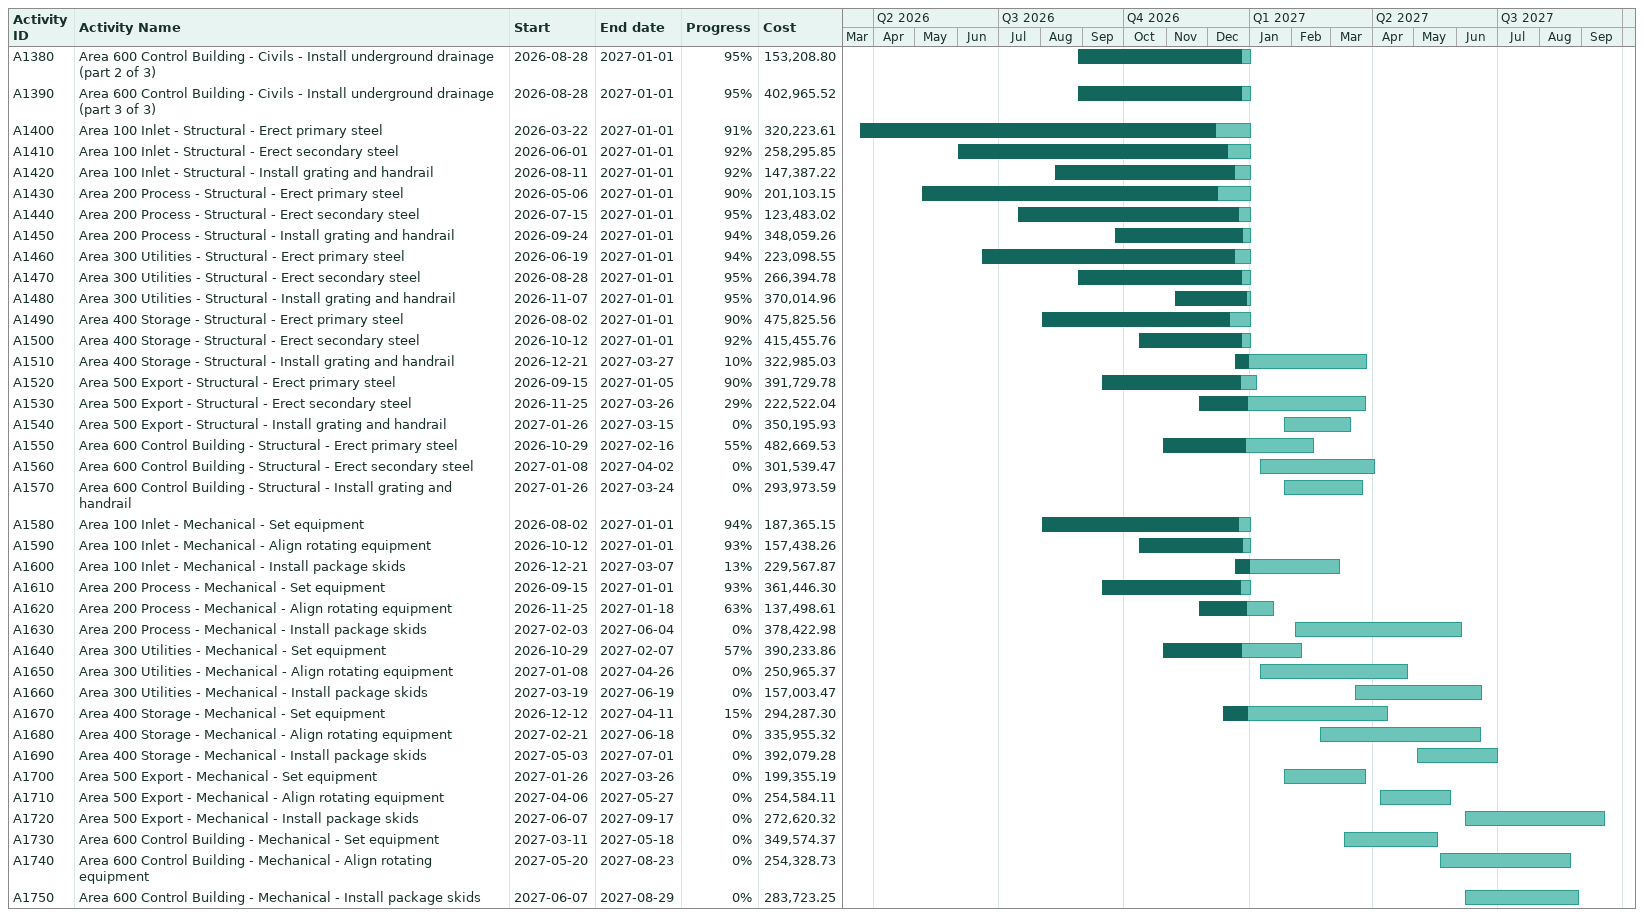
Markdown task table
| ID | Task | Start | Finish | % complete | Cost |
|---|---|---|---|---|---|
| A1380 | Area 600 Control Building - Civils - Install underground drainage (part 2 of 3) | 2026-08-28 | 2027-01-01 | 95 | 153208.80 |
| A1390 | Area 600 Control Building - Civils - Install underground drainage (part 3 of 3) | 2026-08-28 | 2027-01-01 | 95 | 402965.52 |
| A1400 | Area 100 Inlet - Structural - Erect primary steel | 2026-03-22 | 2027-01-01 | 91 | 320223.61 |
| A1410 | Area 100 Inlet - Structural - Erect secondary steel | 2026-06-01 | 2027-01-01 | 92 | 258295.85 |
| A1420 | Area 100 Inlet - Structural - Install grating and handrail | 2026-08-11 | 2027-01-01 | 92 | 147387.22 |
| A1430 | Area 200 Process - Structural - Erect primary steel | 2026-05-06 | 2027-01-01 | 90 | 201103.15 |
| A1440 | Area 200 Process - Structural - Erect secondary steel | 2026-07-15 | 2027-01-01 | 95 | 123483.02 |
| A1450 | Area 200 Process - Structural - Install grating and handrail | 2026-09-24 | 2027-01-01 | 94 | 348059.26 |
| A1460 | Area 300 Utilities - Structural - Erect primary steel | 2026-06-19 | 2027-01-01 | 94 | 223098.55 |
| A1470 | Area 300 Utilities - Structural - Erect secondary steel | 2026-08-28 | 2027-01-01 | 95 | 266394.78 |
| A1480 | Area 300 Utilities - Structural - Install grating and handrail | 2026-11-07 | 2027-01-01 | 95 | 370014.96 |
| A1490 | Area 400 Storage - Structural - Erect primary steel | 2026-08-02 | 2027-01-01 | 90 | 475825.56 |
| A1500 | Area 400 Storage - Structural - Erect secondary steel | 2026-10-12 | 2027-01-01 | 92 | 415455.76 |
| A1510 | Area 400 Storage - Structural - Install grating and handrail | 2026-12-21 | 2027-03-27 | 10 | 322985.03 |
| A1520 | Area 500 Export - Structural - Erect primary steel | 2026-09-15 | 2027-01-05 | 90 | 391729.78 |
| A1530 | Area 500 Export - Structural - Erect secondary steel | 2026-11-25 | 2027-03-26 | 29 | 222522.04 |
| A1540 | Area 500 Export - Structural - Install grating and handrail | 2027-01-26 | 2027-03-15 | 0 | 350195.93 |
| A1550 | Area 600 Control Building - Structural - Erect primary steel | 2026-10-29 | 2027-02-16 | 55 | 482669.53 |
| A1560 | Area 600 Control Building - Structural - Erect secondary steel | 2027-01-08 | 2027-04-02 | 0 | 301539.47 |
| A1570 | Area 600 Control Building - Structural - Install grating and handrail | 2027-01-26 | 2027-03-24 | 0 | 293973.59 |
| A1580 | Area 100 Inlet - Mechanical - Set equipment | 2026-08-02 | 2027-01-01 | 94 | 187365.15 |
| A1590 | Area 100 Inlet - Mechanical - Align rotating equipment | 2026-10-12 | 2027-01-01 | 93 | 157438.26 |
| A1600 | Area 100 Inlet - Mechanical - Install package skids | 2026-12-21 | 2027-03-07 | 13 | 229567.87 |
| A1610 | Area 200 Process - Mechanical - Set equipment | 2026-09-15 | 2027-01-01 | 93 | 361446.30 |
| A1620 | Area 200 Process - Mechanical - Align rotating equipment | 2026-11-25 | 2027-01-18 | 63 | 137498.61 |
| A1630 | Area 200 Process - Mechanical - Install package skids | 2027-02-03 | 2027-06-04 | 0 | 378422.98 |
| A1640 | Area 300 Utilities - Mechanical - Set equipment | 2026-10-29 | 2027-02-07 | 57 | 390233.86 |
| A1650 | Area 300 Utilities - Mechanical - Align rotating equipment | 2027-01-08 | 2027-04-26 | 0 | 250965.37 |
| A1660 | Area 300 Utilities - Mechanical - Install package skids | 2027-03-19 | 2027-06-19 | 0 | 157003.47 |
| A1670 | Area 400 Storage - Mechanical - Set equipment | 2026-12-12 | 2027-04-11 | 15 | 294287.30 |
| A1680 | Area 400 Storage - Mechanical - Align rotating equipment | 2027-02-21 | 2027-06-18 | 0 | 335955.32 |
| A1690 | Area 400 Storage - Mechanical - Install package skids | 2027-05-03 | 2027-07-01 | 0 | 392079.28 |
| A1700 | Area 500 Export - Mechanical - Set equipment | 2027-01-26 | 2027-03-26 | 0 | 199355.19 |
| A1710 | Area 500 Export - Mechanical - Align rotating equipment | 2027-04-06 | 2027-05-27 | 0 | 254584.11 |
| A1720 | Area 500 Export - Mechanical - Install package skids | 2027-06-07 | 2027-09-17 | 0 | 272620.32 |
| A1730 | Area 600 Control Building - Mechanical - Set equipment | 2027-03-11 | 2027-05-18 | 0 | 349574.37 |
| A1740 | Area 600 Control Building - Mechanical - Align rotating equipment | 2027-05-20 | 2027-08-23 | 0 | 254328.73 |
| A1750 | Area 600 Control Building - Mechanical - Install package skids | 2027-06-07 | 2027-08-29 | 0 | 283723.25 |
